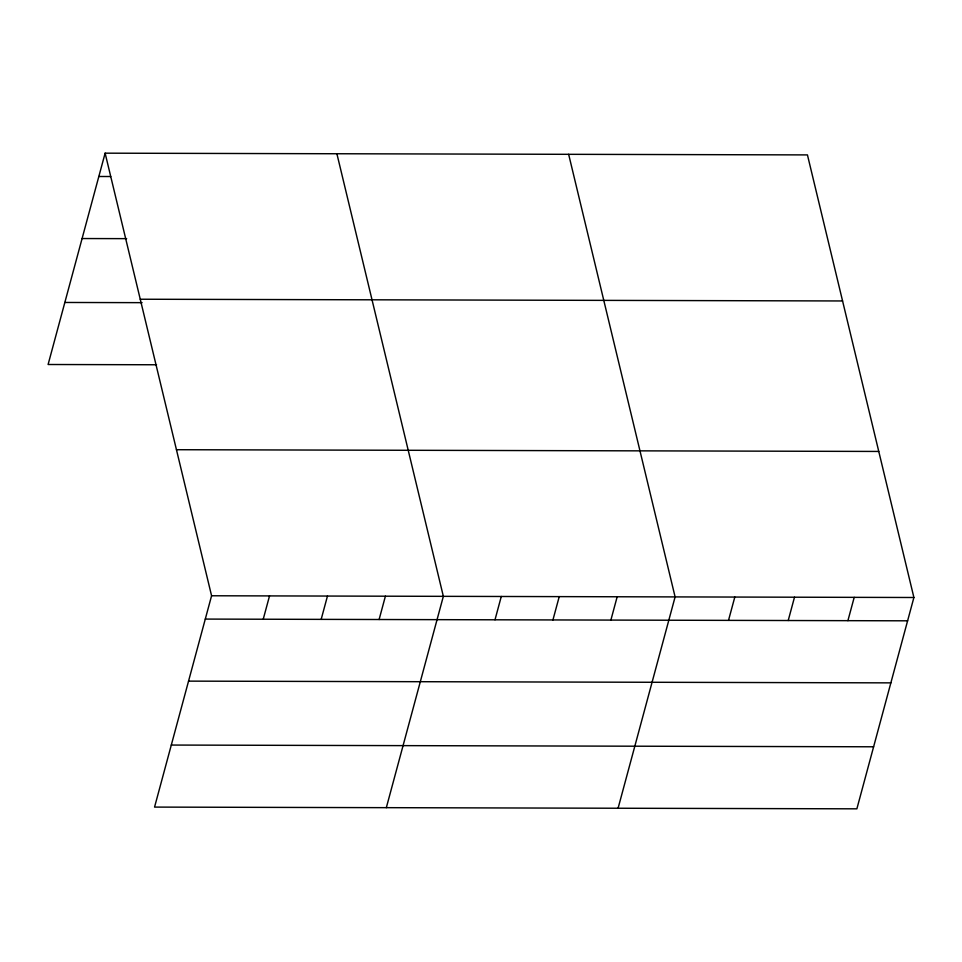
<?xml version="1.0" encoding="UTF-8"?>
<svg xmlns="http://www.w3.org/2000/svg" width="962" height="962" viewBox="0 0 962 962"><rect width="100%" height="100%" fill="white"/><g stroke="black" fill="none" stroke-linecap="round" stroke-linejoin="round"><path stroke-width="1.44" d="M105.123 153.174L211.58 595.767L154.557 807.094L856.877 808.826L913.9 597.498L807.443 154.906L105.123 153.174L48.1 364.502L156.553 364.766M263.227 619.227L269.528 595.911M321.176 619.372L327.465 596.055M379.112 619.516L385.401 596.187M386.327 807.671L443.35 596.332L336.892 153.74M494.997 619.805L501.286 596.476M552.934 619.949L559.235 596.62M610.882 620.093L617.171 596.765M618.085 808.236L675.108 596.909L568.65 154.317M728.511 620.382L734.812 597.053M788.215 620.526L794.504 597.198M847.907 620.67L854.208 597.354M98.833 176.491L110.714 176.527M82.083 238.54L126.659 238.648M140.248 299.23L842.568 300.962M64.839 302.465L142.099 302.657M176.455 449.711L878.763 451.443M211.58 595.767L913.9 597.498M205.291 619.083L907.611 620.815M188.552 681.132L890.872 682.864M171.296 745.057L873.616 746.789"/></g></svg>
